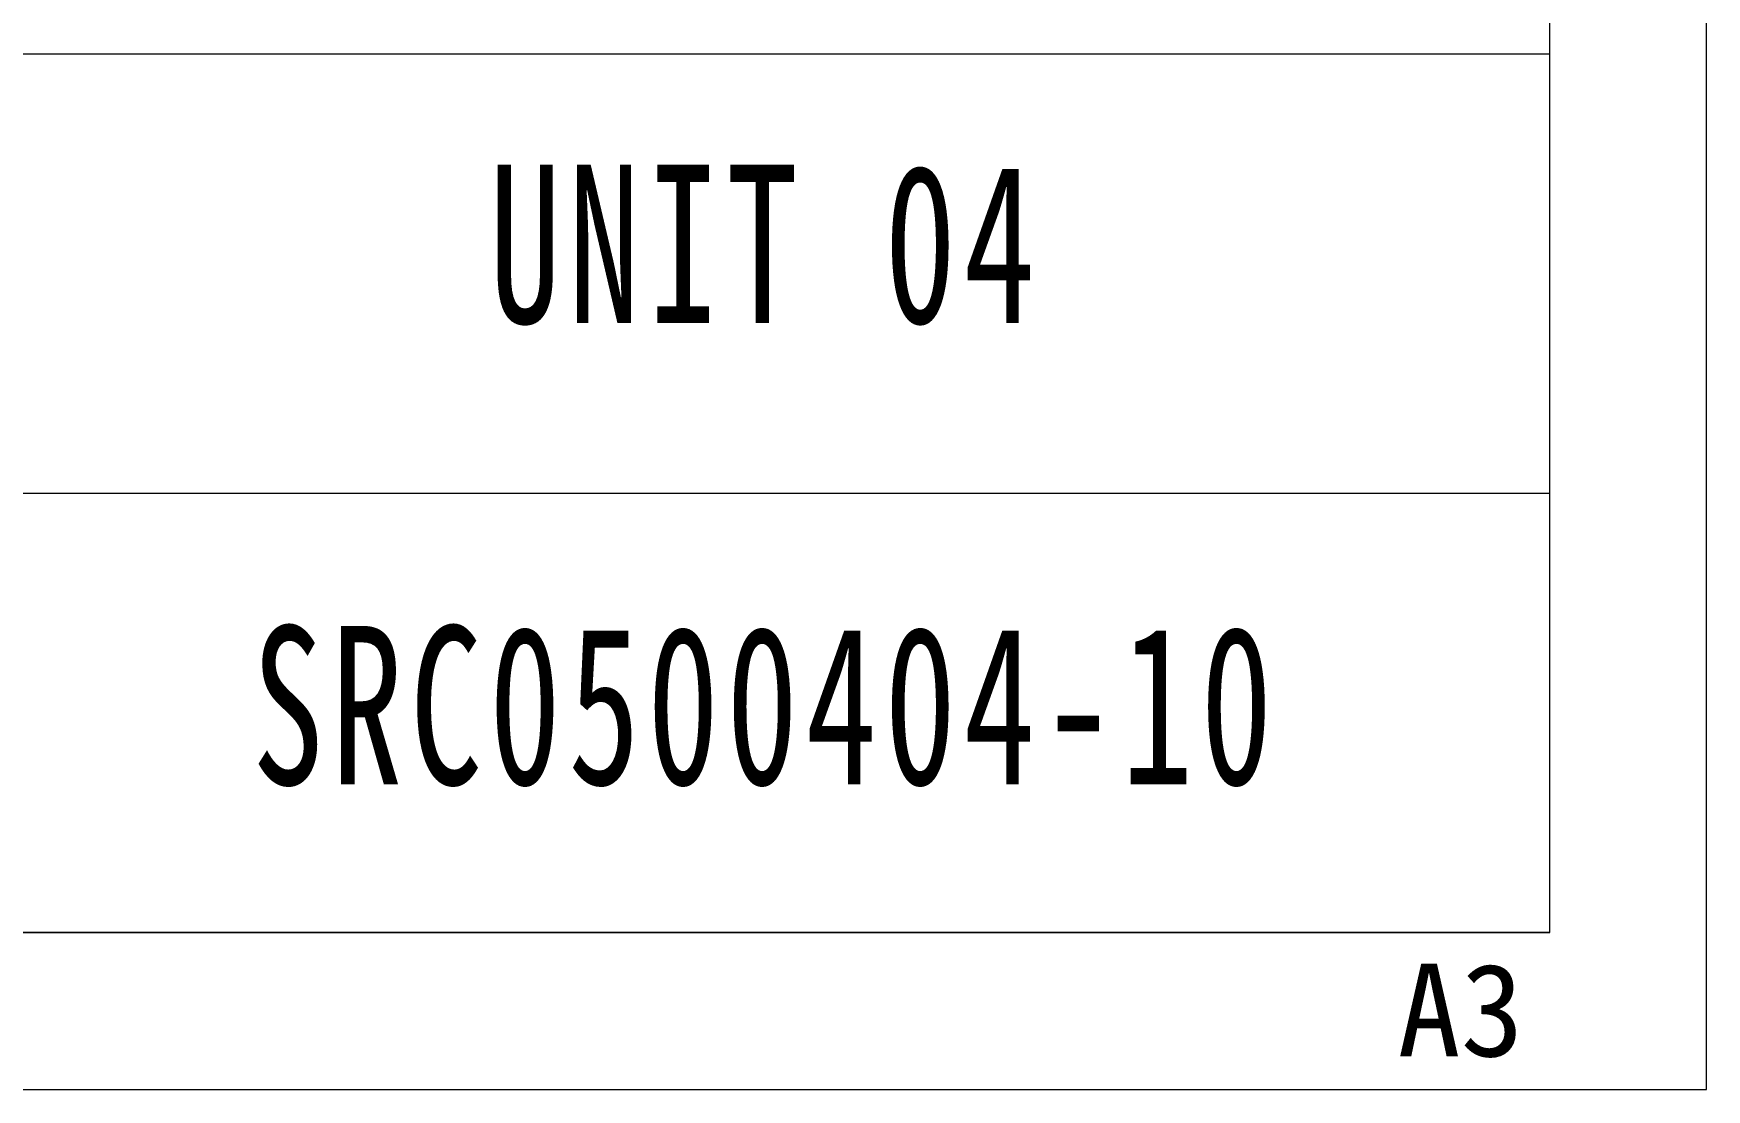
# Model space of a CAD drawing. Header units: millimetres. Extents: x -15766 to 80009, y -9701 to 15159.
# Drawn here: x -12305 to -12251.7, y 6744.8 to 6778.5 of the extents above; entities that cross this region are included whole.
import ezdxf

# ---------------------------------------------------------------- set-up
doc = ezdxf.new("R2010")
doc.units = ezdxf.units.MM
for name, color, linetype, lineweight in [('CDRAFT0', 7, 'Continuous', 18), ('title_frame', 7, 'Continuous', 18), ('尺寸线层', 3, 'Continuous', 18), ('粗实线层_1', 7, 'Continuous', 15)]:
    doc.layers.add(name, color=color, linetype=linetype, lineweight=lineweight)
doc.styles.add('STYLE1', font='')
doc.styles.add('标准', font='', dxfattribs={"width": 0.667})
doc.styles.get('STYLE1').set_extended_font_data('宋体')
doc.styles.get('标准').set_extended_font_data('宋体')

# ---------------------------------------------------------------- blocks, each defined once
blk = doc.blocks.new('*X1247')
at = {"layer": 'CDRAFT0'}
for p, q in [((420, 0), (420, 297)), ((0, 0), (420, 0))]:
    blk.add_line(p, q, dxfattribs=at)
at = {"layer": '粗实线层_1'}
for p, q in [((415, 5), (415, 292)), ((25, 5), (415, 5))]:
    blk.add_line(p, q, dxfattribs=at)

msp = doc.modelspace()

# ---------------------------------------------------------------- linework, layer by layer
at = {"layer": '粗实线层_1'}
for p, q in [((-12256.65675, 6749.79172), (-12256.65675, 6805.79172)), ((-12256.65675, 6777.79172), (-12306.65675, 6777.79172)), ((-12256.65675, 6763.79172), (-12306.65675, 6763.79172)), ((-12256.65675, 6749.79172), (-12436.65675, 6749.79172))]:
    msp.add_line(p, q, dxfattribs=at)

# ---------------------------------------------------------------- block references
at = {"layer": 'title_frame'}
msp.add_blockref('*X1247', (-12671.65675, 6744.79172), dxfattribs=at)

# ---------------------------------------------------------------- texts
at = {"layer": 'title_frame', "color": 3, "insert": (-12261.51119, 6745.7982), "char_height": 2.958904, "width": 5.8684932, "attachment_point": 7, "style": 'STYLE1'}
msp.add_mtext('A3', dxfattribs=at)
at = {"layer": '尺寸线层', "char_height": 5.0503058, "attachment_point": 5, "line_spacing_factor": 1.15057, "style": '标准'}
for s, insert, width in [('{\\T1.1;UNIT 04}', (-12281.65675, 6771.70541), 29.4580043), ('{\\T1.1;SRC0500404-10}', (-12281.65675, 6756.99944), 29.3737905)]:
    msp.add_mtext(s, dxfattribs=dict(at, insert=insert, width=width))

doc.saveas('drawing.dxf')
